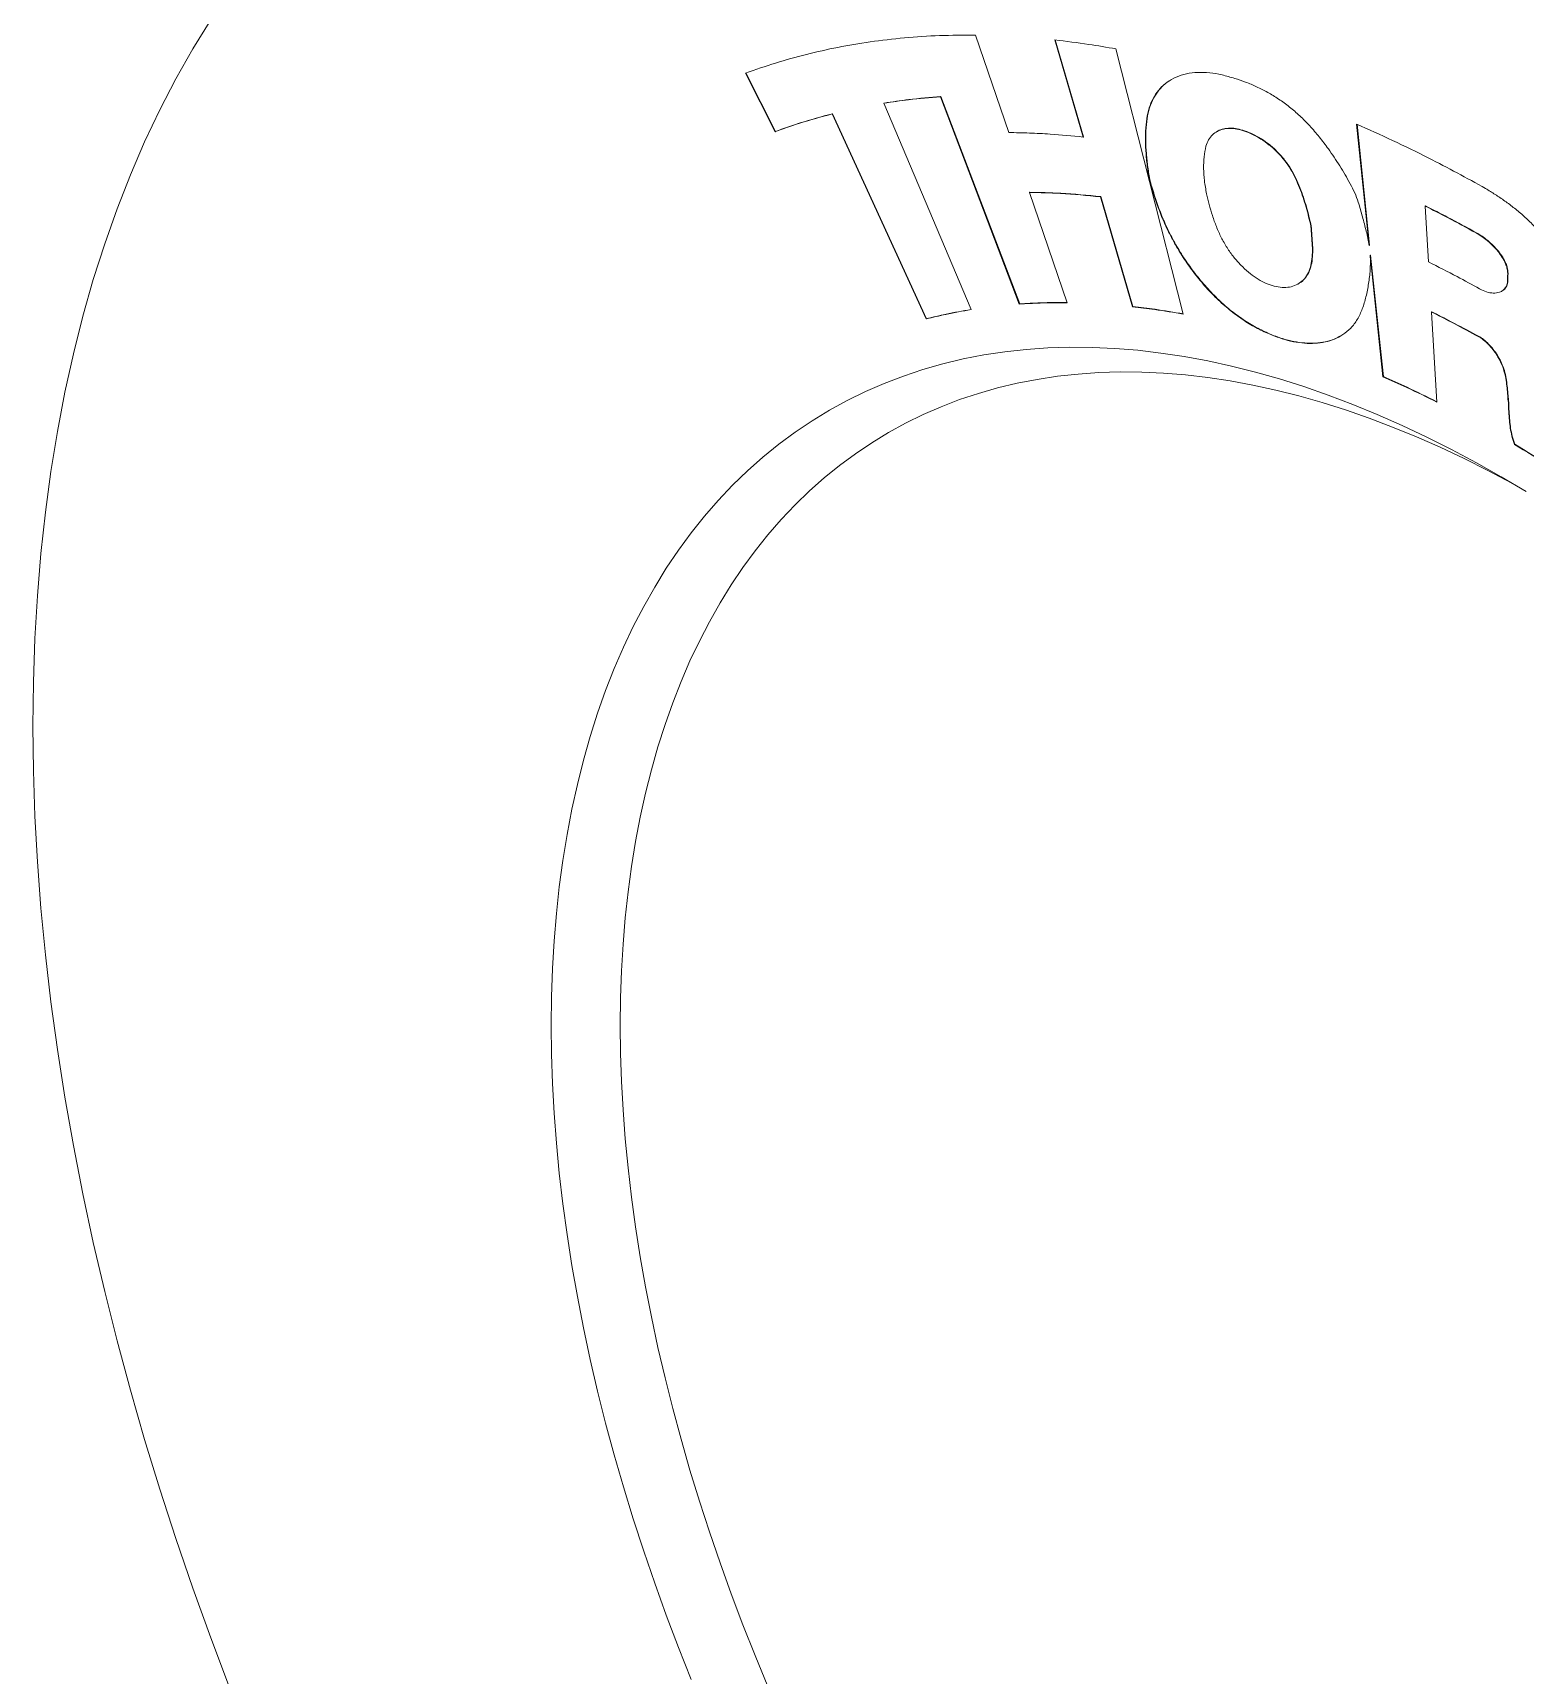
# Model space of a CAD drawing. Header units: inches. Extents: x 0.1 to 10.9, y 0 to 8.5.
# Drawn here: x 8.894 to 9.352, y 6.833 to 7.337 of the extents above; entities that cross this region are included whole.
import ezdxf

# ---------------------------------------------------------------- set-up
doc = ezdxf.new("R2010")
doc.units = ezdxf.units.IN
doc.header["$MEASUREMENT"] = 0

msp = doc.modelspace()

# ---------------------------------------------------------------- linework, layer by layer
at = {"color": 7, "linetype": 'Continuous', "lineweight": 18}
for p, q in [((9.18287, 7.33667), (9.19315, 7.30675)), ((9.21596, 7.30536), (9.20727, 7.33518)), ((9.21606, 7.30542), (9.20738, 7.33524)), ((9.22597, 7.33243), (9.24671, 7.25098)), ((9.12137, 7.30701), (9.11233, 7.32497)), ((9.12148, 7.30707), (9.11244, 7.32503)), ((9.1723, 7.31781), (9.17219, 7.31775)), ((9.19637, 7.25407), (9.17219, 7.31775)), ((9.19648, 7.25413), (9.1723, 7.31781)), ((9.139, 7.31251), (9.13889, 7.31245)), ((9.16779, 7.24953), (9.13889, 7.31245)), ((9.1679, 7.24959), (9.139, 7.31251)), ((9.15489, 7.3158), (9.15478, 7.31574)), ((9.15478, 7.31574), (9.18156, 7.25237)), ((9.12148, 7.30707), (9.12137, 7.30701)), ((9.25705, 7.30706), (9.25692, 7.30699)), ((9.26554, 7.30727), (9.26544, 7.3072)), ((9.3038, 7.27207), (9.29991, 7.30933)), ((9.3039, 7.27214), (9.30003, 7.30928)), ((9.21606, 7.30542), (9.21596, 7.30536)), ((9.23651, 7.29182), (9.23641, 7.29176)), ((9.19958, 7.2884), (9.19947, 7.28834)), ((9.19947, 7.28834), (9.2111, 7.25451)), ((9.2214, 7.28707), (9.2213, 7.28701)), ((9.23111, 7.25328), (9.2213, 7.28701)), ((9.23122, 7.25334), (9.2214, 7.28707)), ((9.32108, 7.28421), (9.32097, 7.28415)), ((9.32097, 7.28415), (9.322, 7.26703)), ((9.28599, 7.278), (9.28589, 7.27794)), ((9.33672, 7.27597), (9.33662, 7.27591)), ((9.3039, 7.27214), (9.3038, 7.27207)), ((9.30422, 7.26913), (9.30411, 7.26907)), ((9.308, 7.23177), (9.30411, 7.26907)), ((9.30811, 7.23183), (9.30422, 7.26913)), ((9.34634, 7.26259), (9.34623, 7.26253)), ((9.28199, 7.26027), (9.28212, 7.26034)), ((9.34445, 7.25802), (9.34458, 7.25809)), ((9.19648, 7.25413), (9.19637, 7.25407)), ((9.23122, 7.25334), (9.23111, 7.25328)), ((9.32302, 7.2517), (9.32292, 7.25164)), ((9.32292, 7.25164), (9.32457, 7.22399)), ((9.1679, 7.24959), (9.16779, 7.24953)), ((9.27712, 7.24349), (9.27701, 7.24343)), ((9.33655, 7.24459), (9.33645, 7.24453)), ((9.30811, 7.23183), (9.308, 7.23177)), ((9.34659, 7.22387), (9.34649, 7.22381)), ((9.34847, 7.21103), (9.34836, 7.21097))]:
    msp.add_line(p, q, dxfattribs=at)
at = {"color": 7, "linetype": 'Continuous', "lineweight": 18, "flags": 128}
for points in [[(8.94818, 7.34134), (8.94268, 7.33245), (8.93746, 7.32324), (8.93252, 7.31372), (8.92786, 7.30388), (8.92349, 7.29375), (8.9194, 7.28332), (8.91561, 7.27261), (8.91211, 7.26162), (8.90891, 7.25035), (8.906, 7.23882), (8.9034, 7.22703), (8.9011, 7.21499), (8.8991, 7.20272), (8.8974, 7.19021), (8.89602, 7.17748), (8.89494, 7.16453), (8.89417, 7.15138), (8.8937, 7.13803), (8.89355, 7.12449), (8.8937, 7.11077), (8.89417, 7.09689), (8.89494, 7.08285), (8.89602, 7.06865), (8.8974, 7.05432), (8.8991, 7.03985), (8.9011, 7.02527), (8.9034, 7.01058), (8.906, 6.99578), (8.90891, 6.9809), (8.91211, 6.96593), (8.91561, 6.9509), (8.9194, 6.9358), (8.92349, 6.92066), (8.92786, 6.90548), (8.93252, 6.89027), (8.93746, 6.87504), (8.94268, 6.8598), (8.94818, 6.84457), (8.95394, 6.82935)], [(9.09563, 6.83184), (9.09173, 6.84167), (9.08799, 6.85152), (9.08444, 6.86138), (9.08106, 6.87123), (9.07786, 6.88109), (9.07485, 6.89093), (9.07202, 6.90075), (9.06938, 6.91055), (9.06692, 6.92032), (9.06466, 6.93005), (9.06259, 6.93973), (9.06071, 6.94936), (9.05902, 6.95893), (9.05753, 6.96844), (9.05624, 6.97788), (9.05514, 6.98724), (9.05425, 6.99651), (9.05355, 7.0057), (9.05305, 7.01478), (9.05275, 7.02377), (9.05265, 7.03264), (9.05275, 7.0414), (9.05305, 7.05004), (9.05355, 7.05855), (9.05425, 7.06693), (9.05514, 7.07517), (9.05624, 7.08326), (9.05753, 7.0912), (9.05902, 7.09899), (9.06071, 7.10662), (9.06259, 7.11408), (9.06466, 7.12137), (9.06692, 7.12849), (9.06938, 7.13542), (9.07202, 7.14217), (9.07485, 7.14872), (9.07786, 7.15508), (9.08106, 7.16125), (9.08444, 7.1672), (9.08799, 7.17296), (9.09173, 7.1785), (9.09563, 7.18382), (9.0997, 7.18892), (9.10395, 7.19381), (9.10835, 7.19846), (9.11292, 7.20289), (9.11765, 7.20709), (9.12253, 7.21105), (9.12757, 7.21477), (9.13275, 7.21825), (9.13808, 7.22149), (9.14355, 7.22449), (9.14916, 7.22724), (9.1549, 7.22974), (9.16077, 7.23199), (9.16676, 7.23398), (9.17288, 7.23573), (9.17912, 7.23722), (9.18547, 7.23845), (9.19193, 7.23943), (9.19849, 7.24015), (9.20515, 7.24061), (9.21191, 7.24082), (9.21876, 7.24076), (9.22569, 7.24045), (9.23271, 7.23988), (9.2398, 7.23905), (9.24696, 7.23797), (9.25419, 7.23663), (9.26149, 7.23504), (9.26884, 7.23319), (9.27624, 7.23108), (9.28368, 7.22873), (9.29117, 7.22613), (9.2987, 7.22328), (9.30626, 7.22018), (9.31384, 7.21684), (9.32144, 7.21326), (9.32906, 7.20943), (9.33669, 7.20537), (9.34433, 7.20108), (9.35196, 7.19656)], [(9.34973, 7.19791), (9.34758, 7.19909), (9.34023, 7.203), (9.33288, 7.20669), (9.32556, 7.21014), (9.31825, 7.21336), (9.31097, 7.21634), (9.30371, 7.21909), (9.2965, 7.2216), (9.28932, 7.22387), (9.28219, 7.22589), (9.27511, 7.22768), (9.26808, 7.22921), (9.26111, 7.2305), (9.25421, 7.23155), (9.24737, 7.23234), (9.24061, 7.23289), (9.23393, 7.23319), (9.22733, 7.23325), (9.22082, 7.23305), (9.2144, 7.2326), (9.20807, 7.23191), (9.20185, 7.23097), (9.19573, 7.22978), (9.18972, 7.22834), (9.18383, 7.22666), (9.17805, 7.22474), (9.17239, 7.22257), (9.16686, 7.22016), (9.16146, 7.21751), (9.15619, 7.21463), (9.15105, 7.2115), (9.14606, 7.20815), (9.1412, 7.20456), (9.1365, 7.20074), (9.13194, 7.1967), (9.12754, 7.19243), (9.12329, 7.18795), (9.11921, 7.18324), (9.11528, 7.17832), (9.11152, 7.17319), (9.10792, 7.16785), (9.1045, 7.16231), (9.10124, 7.15657), (9.09816, 7.15063), (9.09526, 7.1445), (9.09253, 7.13818), (9.08998, 7.13168), (9.08762, 7.125), (9.08544, 7.11815), (9.08344, 7.11112), (9.08163, 7.10393), (9.08, 7.09658), (9.07857, 7.08908), (9.07732, 7.08142), (9.07627, 7.07362), (9.0754, 7.06568), (9.07473, 7.05761), (9.07425, 7.04941), (9.07396, 7.04108), (9.07386, 7.03264), (9.07396, 7.02409), (9.07425, 7.01543), (9.07473, 7.00668), (9.0754, 6.99783), (9.07627, 6.98889), (9.07732, 6.97987), (9.07857, 6.97078), (9.08, 6.96161), (9.08163, 6.95239), (9.08344, 6.94311), (9.08544, 6.93378), (9.08762, 6.9244), (9.08998, 6.91499), (9.09253, 6.90555), (9.09526, 6.89608), (9.09816, 6.8866), (9.10124, 6.8771), (9.1045, 6.8676), (9.10792, 6.85811), (9.11152, 6.84862), (9.11528, 6.83914), (9.11921, 6.82969)]]:
    msp.add_lwpolyline(points, dxfattribs=at)
at = {"color": 7, "linetype": 'Continuous', "lineweight": 18}
for points, knots in [([(9.11233, 7.32497), (9.11539, 7.32604), (9.1215, 7.32819), (9.13097, 7.33081), (9.14064, 7.33298), (9.15068, 7.33468), (9.16109, 7.33589), (9.17185, 7.33662), (9.1792, 7.33665), (9.18287, 7.33667)], [0, 0, 0, 0, 0.139999, 0.28, 0.420001, 0.560002, 0.706669, 0.853335, 1, 1, 1, 1]), ([(9.20727, 7.33518), (9.21074, 7.33476), (9.21693, 7.33401), (9.22321, 7.33291), (9.22597, 7.33243)], [0, 0, 0, 0, 0.559997, 1, 1, 1, 1]), ([(9.23641, 7.29176), (9.23616, 7.29319), (9.23565, 7.29605), (9.23523, 7.30022), (9.23502, 7.3043), (9.23512, 7.30821), (9.23556, 7.31186), (9.23642, 7.31516), (9.23775, 7.31798), (9.2395, 7.32032), (9.24174, 7.32231), (9.24446, 7.32387), (9.24766, 7.32487), (9.25112, 7.32529), (9.25478, 7.32515), (9.25858, 7.32454), (9.2612, 7.32375), (9.26251, 7.32335)], [0, 0, 0, 0, 0.062281, 0.124797, 0.187341, 0.2499, 0.312444, 0.373669, 0.434923, 0.496533, 0.558492, 0.632304, 0.7058, 0.779247, 0.852814, 0.926466, 1, 1, 1, 1]), ([(9.23651, 7.29182), (9.23626, 7.29325), (9.23576, 7.29611), (9.23534, 7.30029), (9.23513, 7.30436), (9.23522, 7.30827), (9.23567, 7.31192), (9.23653, 7.31522), (9.23786, 7.31804), (9.23962, 7.32036), (9.24138, 7.32204), (9.24268, 7.32273), (9.24315, 7.32298)], [0, 0, 0, 0, 0.10479, 0.209974, 0.315206, 0.420463, 0.525695, 0.628707, 0.731768, 0.835428, 0.939677, 1, 1, 1, 1]), ([(9.26251, 7.32335), (9.26362, 7.323), (9.26583, 7.3223), (9.2692, 7.32087), (9.2726, 7.31914), (9.27597, 7.31707), (9.27928, 7.31467), (9.28249, 7.31193), (9.28556, 7.30883), (9.28849, 7.30541), (9.29096, 7.30215), (9.29303, 7.29915), (9.29474, 7.2965), (9.29637, 7.29379), (9.29793, 7.29104), (9.29938, 7.28825), (9.30065, 7.28483), (9.30163, 7.28092), (9.30294, 7.27645), (9.30351, 7.27353), (9.3038, 7.27207)], [0, 0, 0, 0, 0.063137, 0.126456, 0.189597, 0.252318, 0.314531, 0.37524, 0.435872, 0.496822, 0.558293, 0.599582, 0.641071, 0.682696, 0.724358, 0.765636, 0.80648, 0.871322, 0.935845, 1, 1, 1, 1]), ([(9.17219, 7.31775), (9.1689, 7.31747), (9.16303, 7.31698), (9.1573, 7.31612), (9.15478, 7.31574)], [0, 0, 0, 0, 0.559996, 1, 1, 1, 1]), ([(9.1723, 7.31781), (9.16901, 7.31753), (9.16313, 7.31704), (9.15741, 7.31618), (9.15489, 7.3158)], [0, 0, 0, 0, 0.559996, 1, 1, 1, 1]), ([(9.13889, 7.31245), (9.13556, 7.31155), (9.12962, 7.30995), (9.12389, 7.30791), (9.12137, 7.30701)], [0, 0, 0, 0, 0.559996, 1, 1, 1, 1]), ([(9.139, 7.31251), (9.13567, 7.31161), (9.12973, 7.31001), (9.124, 7.30797), (9.12148, 7.30707)], [0, 0, 0, 0, 0.559996, 1, 1, 1, 1]), ([(9.19315, 7.30675), (9.19525, 7.30671), (9.19945, 7.30663), (9.20703, 7.30623), (9.21257, 7.30569), (9.21596, 7.30536)], [0, 0, 0, 0, 0.280003, 0.560006, 1, 1, 1, 1]), ([(9.26544, 7.3072), (9.26468, 7.30744), (9.26315, 7.30791), (9.26098, 7.30808), (9.25897, 7.30787), (9.25716, 7.30721), (9.25562, 7.30612), (9.2544, 7.30458), (9.2535, 7.30231), (9.25304, 7.29929), (9.25288, 7.29574), (9.25309, 7.29196), (9.2536, 7.2893), (9.25385, 7.28797)], [0, 0, 0, 0, 0.081159, 0.162734, 0.244083, 0.324663, 0.4042, 0.482891, 0.561609, 0.671283, 0.780929, 0.890268, 1, 1, 1, 1]), ([(9.26554, 7.30727), (9.26478, 7.3075), (9.26326, 7.30797), (9.26109, 7.30815), (9.25909, 7.3079), (9.25773, 7.30752), (9.25714, 7.30708), (9.25706, 7.30703)], [0, 0, 0, 0, 0.24082, 0.48287, 0.724255, 0.963355, 1, 1, 1, 1]), ([(9.28589, 7.27794), (9.28566, 7.27892), (9.2852, 7.28088), (9.28442, 7.28384), (9.2835, 7.28681), (9.28243, 7.28977), (9.28117, 7.29271), (9.27967, 7.29557), (9.27778, 7.29829), (9.27557, 7.30077), (9.27311, 7.30297), (9.27055, 7.30478), (9.26797, 7.30624), (9.26628, 7.30688), (9.26544, 7.3072)], [0, 0, 0, 0, 0.080357, 0.160453, 0.24022, 0.31985, 0.399704, 0.478808, 0.556989, 0.643625, 0.73182, 0.82135, 0.911225, 1, 1, 1, 1]), ([(9.28599, 7.278), (9.28576, 7.27898), (9.28531, 7.28095), (9.28452, 7.2839), (9.28361, 7.28687), (9.28253, 7.28983), (9.28128, 7.29277), (9.27977, 7.29563), (9.27788, 7.29835), (9.27567, 7.30083), (9.27322, 7.30303), (9.27066, 7.30484), (9.26807, 7.3063), (9.26638, 7.30695), (9.26554, 7.30727)], [0, 0, 0, 0, 0.080357, 0.160453, 0.24022, 0.31985, 0.399704, 0.478808, 0.556989, 0.643625, 0.73182, 0.82135, 0.911225, 1, 1, 1, 1]), ([(9.29991, 7.30933), (9.3036, 7.30769), (9.31096, 7.30441), (9.32125, 7.29934), (9.33077, 7.29441), (9.33659, 7.29118), (9.3395, 7.28957)], [0, 0, 0, 0, 0.279997, 0.559994, 0.779997, 1, 1, 1, 1]), ([(9.27701, 7.24343), (9.27569, 7.24389), (9.27303, 7.24481), (9.26898, 7.24679), (9.26493, 7.24924), (9.26091, 7.2522), (9.25698, 7.25569), (9.25322, 7.25964), (9.24977, 7.26388), (9.24667, 7.26829), (9.24394, 7.27278), (9.24153, 7.27744), (9.23952, 7.2822), (9.23786, 7.28699), (9.23689, 7.29017), (9.23641, 7.29176)], [0, 0, 0, 0, 0.079981, 0.160103, 0.240127, 0.320034, 0.400049, 0.480279, 0.560579, 0.634105, 0.707445, 0.78058, 0.85364, 0.926886, 1, 1, 1, 1]), ([(9.27712, 7.24349), (9.27579, 7.24395), (9.27314, 7.24487), (9.26909, 7.24685), (9.26503, 7.2493), (9.26101, 7.25226), (9.25709, 7.25575), (9.25333, 7.2597), (9.24988, 7.26394), (9.24677, 7.26835), (9.24405, 7.27284), (9.24164, 7.2775), (9.23963, 7.28226), (9.23797, 7.28705), (9.237, 7.29023), (9.23651, 7.29182)], [0, 0, 0, 0, 0.079981, 0.160103, 0.240127, 0.320034, 0.400049, 0.480279, 0.560579, 0.634105, 0.707445, 0.78058, 0.85364, 0.926886, 1, 1, 1, 1]), ([(9.2213, 7.28701), (9.21718, 7.28741), (9.20982, 7.28812), (9.20263, 7.28827), (9.19947, 7.28834)], [0, 0, 0, 0, 0.559993, 1, 1, 1, 1]), ([(9.2214, 7.28707), (9.21728, 7.28747), (9.20992, 7.28818), (9.20274, 7.28834), (9.19958, 7.2884)], [0, 0, 0, 0, 0.559993, 1, 1, 1, 1]), ([(9.25385, 7.28797), (9.2541, 7.28686), (9.2546, 7.28463), (9.2556, 7.28125), (9.25682, 7.27787), (9.2583, 7.27456), (9.26007, 7.27139), (9.26212, 7.26851), (9.26435, 7.26599), (9.26668, 7.26383), (9.26911, 7.26204), (9.27157, 7.26061), (9.27317, 7.26005), (9.27397, 7.25976)], [0, 0, 0, 0, 0.094192, 0.1892909, 0.2838659, 0.3770763, 0.4689346, 0.560527, 0.6475795, 0.7353766, 0.8236467, 0.9119764, 1, 1, 1, 1]), ([(9.3395, 7.28957), (9.34048, 7.28897), (9.34245, 7.28776), (9.34542, 7.28575), (9.34839, 7.28353), (9.35132, 7.28107), (9.35417, 7.27833), (9.35687, 7.27527), (9.35937, 7.27189), (9.36159, 7.26825), (9.36327, 7.26476), (9.36445, 7.26154), (9.36518, 7.25866), (9.36557, 7.25582), (9.36547, 7.25409), (9.36542, 7.25321)], [0, 0, 0, 0, 0.081507, 0.164575, 0.248226, 0.33176, 0.41487, 0.497773, 0.581174, 0.664763, 0.747815, 0.809767, 0.871816, 0.934794, 1, 1, 1, 1]), ([(9.33662, 7.27591), (9.33369, 7.2775), (9.32847, 7.28035), (9.32326, 7.28299), (9.32097, 7.28415)], [0, 0, 0, 0, 0.5599995, 1, 1, 1, 1]), ([(9.33672, 7.27597), (9.3338, 7.27757), (9.32858, 7.28041), (9.32337, 7.28305), (9.32108, 7.28421)], [0, 0, 0, 0, 0.5599995, 1, 1, 1, 1]), ([(9.27397, 7.25976), (9.2748, 7.25956), (9.27647, 7.25914), (9.27879, 7.25916), (9.28092, 7.25965), (9.28278, 7.26067), (9.28431, 7.26219), (9.2854, 7.2642), (9.28606, 7.26659), (9.28636, 7.26922), (9.28632, 7.27207), (9.28609, 7.27501), (9.28595, 7.27697), (9.28589, 7.27794)], [0, 0, 0, 0, 0.093152, 0.186936, 0.280741, 0.374068, 0.466773, 0.55932, 0.647107, 0.735315, 0.823516, 0.911896, 1, 1, 1, 1]), ([(9.28207, 7.2604), (9.28233, 7.26053), (9.28322, 7.26097), (9.28441, 7.26227), (9.28551, 7.26426), (9.28617, 7.26665), (9.28646, 7.26928), (9.28643, 7.27213), (9.28619, 7.27508), (9.28606, 7.27703), (9.28599, 7.278)], [0, 0, 0, 0, 0.057958, 0.197482, 0.336767, 0.468888, 0.601644, 0.734388, 0.867402, 1, 1, 1, 1]), ([(9.34623, 7.26253), (9.34627, 7.26295), (9.34633, 7.26376), (9.3461, 7.26512), (9.34559, 7.26669), (9.34466, 7.26846), (9.34331, 7.27031), (9.34175, 7.27202), (9.34006, 7.27354), (9.33833, 7.27487), (9.33718, 7.27557), (9.33662, 7.27591)], [0, 0, 0, 0, 0.086286, 0.165434, 0.241687, 0.357218, 0.47913, 0.607886, 0.740734, 0.873208, 1, 1, 1, 1]), ([(9.34634, 7.26259), (9.34637, 7.26301), (9.34643, 7.26383), (9.34621, 7.26519), (9.3457, 7.26675), (9.34477, 7.26852), (9.34342, 7.27037), (9.34185, 7.27208), (9.34016, 7.27361), (9.33844, 7.27493), (9.33729, 7.27563), (9.33672, 7.27597)], [0, 0, 0, 0, 0.086286, 0.165434, 0.241687, 0.357218, 0.47913, 0.607886, 0.740734, 0.873208, 1, 1, 1, 1]), ([(9.30411, 7.26907), (9.30413, 7.26755), (9.30416, 7.26451), (9.30361, 7.26032), (9.30284, 7.2563), (9.30174, 7.25257), (9.30021, 7.24929), (9.29818, 7.24663), (9.29578, 7.24465), (9.29311, 7.24325), (9.29025, 7.24238), (9.28717, 7.24196), (9.28391, 7.242), (9.28052, 7.24245), (9.27818, 7.2431), (9.27701, 7.24343)], [0, 0, 0, 0, 0.079759, 0.159911, 0.240598, 0.320966, 0.400463, 0.479338, 0.558282, 0.631075, 0.704385, 0.778153, 0.852198, 0.926252, 1, 1, 1, 1]), ([(9.322, 7.26703), (9.32492, 7.26554), (9.33014, 7.26289), (9.33537, 7.26002), (9.33767, 7.25876)], [0, 0, 0, 0, 0.559997, 1, 1, 1, 1]), ([(9.33767, 7.25876), (9.33838, 7.25841), (9.33983, 7.25769), (9.3419, 7.25737), (9.34362, 7.25757), (9.34492, 7.25824), (9.34579, 7.25924), (9.34631, 7.26066), (9.34626, 7.2619), (9.34623, 7.26253)], [0, 0, 0, 0, 0.167577, 0.340229, 0.511373, 0.635822, 0.756393, 0.875676, 1, 1, 1, 1]), ([(9.34454, 7.25813), (9.34469, 7.25821), (9.34523, 7.25846), (9.34588, 7.25931), (9.34642, 7.26072), (9.34637, 7.26196), (9.34634, 7.26259)], [0, 0, 0, 0, 0.119103, 0.410746, 0.699276, 1, 1, 1, 1]), ([(9.18156, 7.25237), (9.17896, 7.25192), (9.1743, 7.25111), (9.16978, 7.25001), (9.16779, 7.24953)], [0, 0, 0, 0, 0.559996, 1, 1, 1, 1]), ([(9.18155, 7.25241), (9.17898, 7.25196), (9.17437, 7.25116), (9.16989, 7.25008), (9.1679, 7.24959)], [0, 0, 0, 0, 0.556085, 1, 1, 1, 1]), ([(9.2111, 7.25451), (9.20832, 7.25451), (9.20336, 7.2545), (9.19851, 7.2542), (9.19637, 7.25407)], [0, 0, 0, 0, 0.559996, 1, 1, 1, 1]), ([(9.21108, 7.25457), (9.20834, 7.25457), (9.20342, 7.25456), (9.19861, 7.25427), (9.19648, 7.25413)], [0, 0, 0, 0, 0.556207, 1, 1, 1, 1]), ([(9.24671, 7.25098), (9.24378, 7.25149), (9.23854, 7.2524), (9.23338, 7.25301), (9.23111, 7.25328)], [0, 0, 0, 0, 0.559996, 1, 1, 1, 1]), ([(9.24669, 7.25106), (9.2438, 7.25156), (9.23861, 7.25246), (9.23349, 7.25307), (9.23122, 7.25334)], [0, 0, 0, 0, 0.556403, 1, 1, 1, 1]), ([(9.33645, 7.24453), (9.33392, 7.2459), (9.32941, 7.24835), (9.3249, 7.25063), (9.32292, 7.25164)], [0, 0, 0, 0, 0.559998, 1, 1, 1, 1]), ([(9.33655, 7.24459), (9.33403, 7.24596), (9.32951, 7.24841), (9.32501, 7.2507), (9.32302, 7.2517)], [0, 0, 0, 0, 0.559998, 1, 1, 1, 1]), ([(9.29499, 7.24435), (9.2944, 7.24401), (9.29296, 7.24319), (9.29035, 7.24245), (9.28728, 7.24202), (9.28401, 7.24207), (9.28062, 7.24251), (9.27828, 7.24316), (9.27712, 7.24349)], [0, 0, 0, 0, 0.121849, 0.296349, 0.471938, 0.648187, 0.824459, 1, 1, 1, 1]), ([(9.34649, 7.22381), (9.34641, 7.22454), (9.34627, 7.22604), (9.3461, 7.22828), (9.34583, 7.2306), (9.34537, 7.23297), (9.34463, 7.23526), (9.3436, 7.23737), (9.34242, 7.23926), (9.34106, 7.24099), (9.33958, 7.2425), (9.33802, 7.24375), (9.33697, 7.24427), (9.33645, 7.24453)], [0, 0, 0, 0, 0.0964085, 0.197038, 0.2985995, 0.3987128, 0.497252, 0.5800085, 0.6637524, 0.748041, 0.8322992, 0.9161913, 1, 1, 1, 1]), ([(9.34659, 7.22387), (9.34652, 7.2246), (9.34637, 7.2261), (9.34621, 7.22834), (9.34594, 7.23066), (9.34548, 7.23303), (9.34473, 7.23532), (9.34371, 7.23743), (9.34252, 7.23932), (9.34117, 7.24105), (9.33969, 7.24256), (9.33813, 7.24382), (9.33708, 7.24433), (9.33655, 7.24459)], [0, 0, 0, 0, 0.0964085, 0.197038, 0.2985995, 0.3987128, 0.497252, 0.5800085, 0.6637524, 0.748041, 0.8322992, 0.9161913, 1, 1, 1, 1]), ([(9.32457, 7.22399), (9.32147, 7.22552), (9.31594, 7.22824), (9.31043, 7.23069), (9.308, 7.23177)], [0, 0, 0, 0, 0.559996, 1, 1, 1, 1]), ([(9.32457, 7.22411), (9.3215, 7.22561), (9.31601, 7.22832), (9.31053, 7.23076), (9.30811, 7.23183)], [0, 0, 0, 0, 0.556979, 1, 1, 1, 1]), ([(9.34836, 7.21097), (9.34808, 7.21181), (9.34752, 7.21349), (9.34706, 7.21595), (9.34676, 7.21848), (9.34661, 7.22108), (9.34653, 7.2229), (9.34649, 7.22381)], [0, 0, 0, 0, 0.186923, 0.372015, 0.558134, 0.779169, 1, 1, 1, 1]), ([(9.34847, 7.21103), (9.34819, 7.21187), (9.34763, 7.21355), (9.34716, 7.21601), (9.34686, 7.21854), (9.34671, 7.22114), (9.34663, 7.22296), (9.34659, 7.22387)], [0, 0, 0, 0, 0.186923, 0.372015, 0.558134, 0.779169, 1, 1, 1, 1]), ([(9.42165, 7.15708), (9.4183, 7.16), (9.41159, 7.16584), (9.40142, 7.17415), (9.39119, 7.18212), (9.38074, 7.18984), (9.37009, 7.19726), (9.35924, 7.2044), (9.35199, 7.20878), (9.34836, 7.21097)], [0, 0, 0, 0, 0.14, 0.28, 0.420001, 0.560001, 0.706668, 0.853334, 1, 1, 1, 1]), ([(9.42176, 7.15714), (9.4184, 7.16006), (9.41169, 7.1659), (9.40153, 7.17421), (9.3913, 7.18218), (9.38085, 7.1899), (9.37019, 7.19732), (9.35934, 7.20446), (9.35209, 7.20884), (9.34847, 7.21103)], [0, 0, 0, 0, 0.14, 0.28, 0.420001, 0.560001, 0.706668, 0.853334, 1, 1, 1, 1])]:
    msp.add_open_spline(points, degree=3, knots=knots, dxfattribs=at)

doc.saveas('drawing.dxf')
